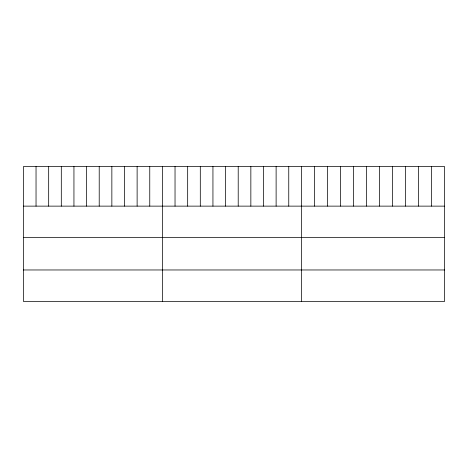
<?xml version="1.0" encoding="UTF-8"?>
<svg xmlns="http://www.w3.org/2000/svg" width="468" height="468" viewBox="0 0 468 468"><rect width="100%" height="100%" fill="white"/><g stroke="black" fill="none" stroke-linecap="round" stroke-linejoin="round"><path stroke-width="0.7" d="M444.6 206.131L444.6 301.41L23.4 301.41L23.4 166.59L444.6 166.59L444.6 206.131L23.4 206.131M23.4 237.574L444.6 237.574M23.4 269.966L444.6 269.966M431.584 166.59L431.584 206.131M418.562 166.59L418.562 206.131M405.545 166.59L405.545 206.131M392.523 166.59L392.523 206.131M379.507 166.59L379.507 206.131M366.485 166.59L366.485 206.131M353.469 166.59L353.469 206.131M340.447 166.59L340.447 206.131M327.43 166.59L327.43 206.131M314.408 166.59L314.408 206.131M301.392 166.59L301.392 301.41M288.756 166.59L288.756 206.131M276.12 166.59L276.12 206.131M263.484 166.59L263.484 206.131M250.848 166.59L250.848 206.131M238.212 166.59L238.212 206.131M225.576 166.59L225.576 206.131M212.94 166.59L212.94 206.131M200.304 166.59L200.304 206.131M187.668 166.59L187.668 206.131M175.032 166.59L175.032 206.131M162.396 166.59L162.396 301.41M149.76 166.59L149.76 206.131M137.124 166.59L137.124 206.131M124.488 166.59L124.488 206.131M111.852 166.59L111.852 206.131M99.216 166.59L99.216 206.131M86.58 166.59L86.58 206.131M73.944 166.59L73.944 206.131M61.308 166.59L61.308 206.131M48.672 166.59L48.672 206.131M36.036 166.59L36.036 206.131"/></g></svg>
